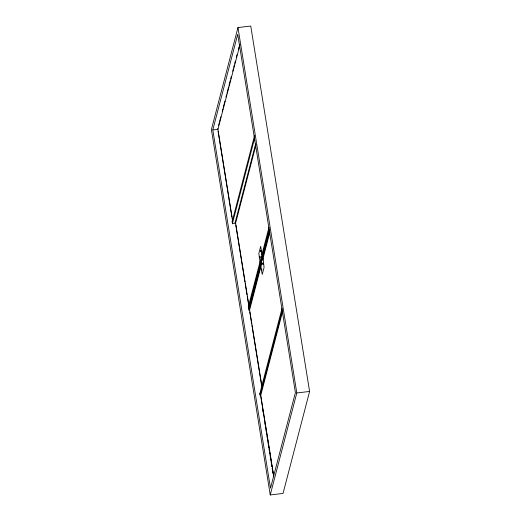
<?xml version="1.0" encoding="UTF-8"?>
<svg xmlns="http://www.w3.org/2000/svg" width="521" height="521" viewBox="0 0 521 521"><rect width="100%" height="100%" fill="white"/><g stroke="black" fill="none" stroke-linecap="round" stroke-linejoin="round"><path stroke-width="0.78" d="M260.083 257.628L260.005 256.573M237.967 27.554L211.402 129.547L270.243 494.95L283.033 493.446L309.598 391.453L250.757 26.05L237.967 27.554L296.807 392.958L270.243 494.95M212.809 129.944L237.713 34.321L295.4 392.56L270.497 488.184L212.809 129.944L217.921 129.338L239.973 44.695M218.599 125.307L219.211 122.956M219.615 121.393L220.839 116.691M222.272 111.201L222.884 108.85M223.294 107.287L224.922 101.015M225.945 97.095L226.557 94.744M226.967 93.174L228.602 86.903M229.006 85.34L230.23 80.638M230.64 79.068L231.252 76.717M232.685 71.234L233.297 68.876M233.701 67.313L234.313 64.962M234.724 63.393L235.336 61.042M236.358 57.121L236.97 54.77M238.397 49.287L239.009 46.936M248.778 304.765L235.622 223.079L232.425 223.45L232.138 221.659L254.593 135.447M232.32 223.854L254.678 138.026M234.984 223.151L255.603 143.991M235.525 223.476L256.039 144.701M248.296 306.843L269.025 227.26M248.686 308.237L269.305 229.077M261.868 386.035L249.611 309.949L248.973 310.028L269.591 230.868M249.513 310.347L261.861 262.923M262.584 260.148L269.832 232.333M259.725 394.013L282.082 308.185M282.603 311.467L260.754 395.335L260.116 395.406L282.369 309.975M232.138 221.659L232.776 221.588M261.887 254.652L260.702 246.296L258.833 253.466L260.233 263.177M259.419 256.892C259.653 259.08 258.566 255.394 260.057 256.82M259.289 257.394C260.324 258.598 259.36 255.147 259.608 257.354M263.105 258.155L264.069 267.449L262.252 274.437L260.604 265.508M261.431 269.409C262.473 272.118 261.028 268.159 261.757 269.396M261.308 269.93L261.444 270.288L261.327 269.07L261.308 269.93L261.946 269.858M249.038 306.368L248.4 306.446L248.973 310.028M296.807 392.958L309.598 391.453M235.779 225.079L244.935 281.939M245.196 283.541L247 294.756M247.26 296.358L248.673 305.163M249.767 311.949L251.702 323.964M251.962 325.566L252.216 327.168M252.477 328.771L261.633 385.631M217.778 128.446L232.646 220.787M260.754 395.335L273.805 476.35M218.065 131.253L231.897 217.166M232.158 218.774L232.418 220.376M260.78 396.533L271.5 463.11M271.76 464.712L272.021 466.321M272.275 467.923L273.571 475.947M262.356 407.357L262.617 408.965M262.877 410.568L263.131 412.17M264.427 420.193L264.681 421.795M264.942 423.404L265.202 425.006M265.456 426.608L265.717 428.216M265.977 429.818L266.231 431.421M266.491 433.029L266.752 434.631M267.006 436.233L267.266 437.842M267.527 439.444L267.781 441.053M268.041 442.655L268.302 444.257M268.556 445.865L268.816 447.467M269.077 449.069L269.331 450.678M269.591 452.28L269.852 453.882M270.106 455.491L270.366 457.093M270.627 458.695L270.881 460.303M271.141 461.906L271.402 463.508M271.656 465.116L271.916 466.718M272.177 468.32L272.431 469.929M272.691 471.531L272.952 473.133M259.829 393.615L260.116 395.406M260.806 250.692L260.956 251.78L260.806 250.692M261.125 250.653L261.275 251.741L261.125 250.653M262.825 263.229L262.975 264.316L262.825 263.229M263.144 263.19L263.294 264.277L263.144 263.19"/></g></svg>
